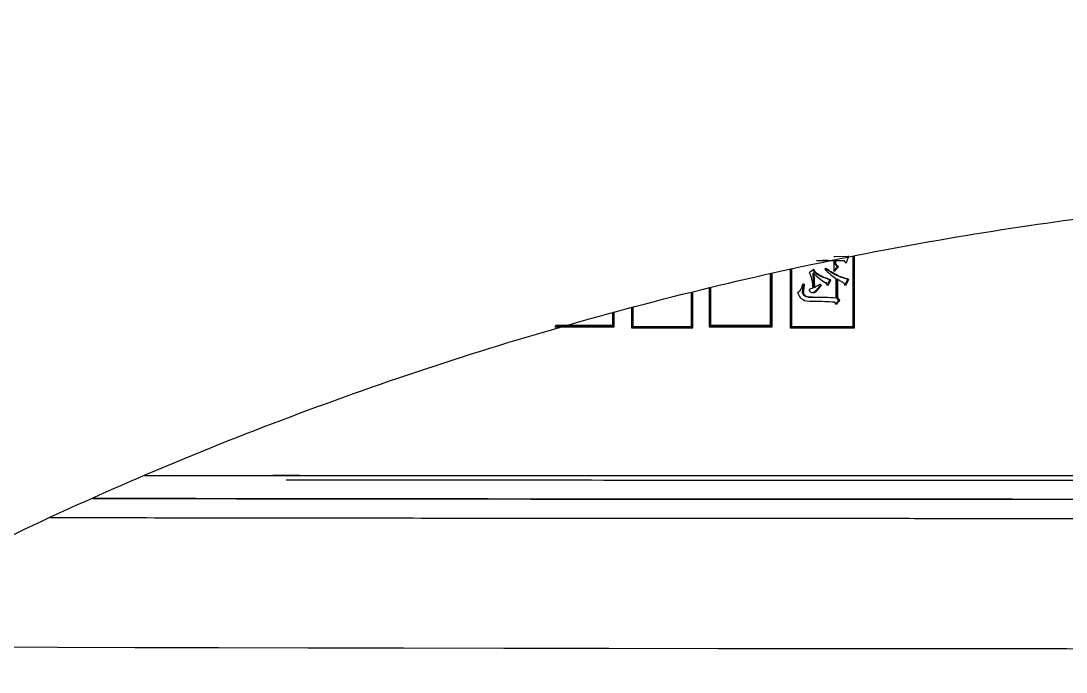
# Model space of a CAD drawing. Header units: millimetres. Extents: x 2063 to 4500, y 825 to 2548.
# Drawn here: x 3150.23 to 3194.12, y 1477.04 to 1504.38 of the extents above; entities that cross this region are included whole.
import ezdxf

# ---------------------------------------------------------------- set-up
doc = ezdxf.new("R2010")
doc.units = ezdxf.units.MM

msp = doc.modelspace()

# ---------------------------------------------------------------- linework, layer by layer
at = {"color": 7, "linetype": 'Continuous', "lineweight": 25}
for p, q in [((3184.404, 1494.478), (3184.365, 1494.478)), ((3184.95, 1494.488), (3184.41, 1494.477)), ((3184.989, 1494.488), (3184.95, 1494.488)), ((3185.173, 1491.541), (3185.173, 1494.488)), ((3185.215, 1491.491), (3185.215, 1494.497)), ((3185.234, 1491.491), (3185.234, 1494.501)), ((3182.538, 1493.932), (3182.538, 1491.491)), ((3182.579, 1493.94), (3182.579, 1491.541)), ((3182.6, 1491.541), (3182.6, 1493.945)), ((3183.504, 1493.926), (3183.334, 1493.807)), ((3183.544, 1493.926), (3183.504, 1493.926)), ((3183.631, 1494.322), (3184.095, 1494.326)), ((3184.115, 1494.326), (3183.883, 1494.324)), ((3183.903, 1494.324), (3184.135, 1494.326)), ((3183.988, 1493.958), (3184.015, 1493.98)), ((3184.015, 1493.98), (3184.054, 1493.98)), ((3184.028, 1493.958), (3184.054, 1493.98)), ((3184.365, 1494.326), (3184.365, 1493.872)), ((3184.365, 1493.872), (3184.518, 1494.056)), ((3184.41, 1494.326), (3184.779, 1494.326)), ((3184.41, 1494.185), (3184.41, 1494.326)), ((3184.449, 1494.326), (3184.41, 1494.326)), ((3184.518, 1494.056), (3184.41, 1494.185)), ((3184.449, 1494.185), (3184.41, 1494.185)), ((3184.449, 1494.185), (3184.449, 1494.326)), ((3184.449, 1494.326), (3184.818, 1494.326)), ((3184.557, 1494.056), (3184.518, 1494.056)), ((3184.779, 1494.326), (3184.86, 1494.218)), ((3184.899, 1494.218), (3184.86, 1494.218)), ((3181.708, 1491.591), (3181.708, 1493.756)), ((3181.748, 1491.541), (3181.748, 1493.765)), ((3181.77, 1491.541), (3181.77, 1493.769)), ((3183.522, 1493.169), (3183.504, 1493.785)), ((3183.544, 1493.785), (3183.504, 1493.785)), ((3183.562, 1493.169), (3183.544, 1493.785)), ((3184.086, 1493.288), (3184.203, 1493.504)), ((3184.243, 1493.504), (3184.203, 1493.504)), ((3184.404, 1493.872), (3184.365, 1493.872)), ((3184.446, 1493.569), (3184.446, 1492.747)), ((3184.491, 1492.757), (3184.491, 1493.547)), ((3184.53, 1492.757), (3184.53, 1493.547)), ((3184.833, 1493.288), (3184.95, 1493.526)), ((3184.989, 1493.526), (3184.95, 1493.526)), ((3179.133, 1493.159), (3179.133, 1491.541)), ((3179.173, 1493.169), (3179.173, 1491.591)), ((3179.196, 1491.591), (3179.196, 1493.175)), ((3183.057, 1493.331), (3183.093, 1493.331)), ((3183.098, 1493.331), (3183.057, 1493.331)), ((3183.093, 1493.331), (3183.134, 1493.331)), ((3183.098, 1493.331), (3183.134, 1493.331)), ((3183.781, 1493.309), (3183.522, 1493.169)), ((3183.781, 1493.309), (3183.799, 1493.277)), ((3183.822, 1493.309), (3183.781, 1493.309)), ((3183.799, 1493.277), (3183.84, 1493.277)), ((3183.822, 1493.309), (3183.84, 1493.277)), ((3184.032, 1493.385), (3184.086, 1493.288)), ((3184.072, 1493.385), (3184.032, 1493.385)), ((3184.126, 1493.288), (3184.086, 1493.288)), ((3184.779, 1493.385), (3184.833, 1493.288)), ((3184.872, 1493.288), (3184.833, 1493.288)), ((3178.378, 1492.966), (3178.378, 1491.541)), ((3178.418, 1491.491), (3178.418, 1492.976)), ((3178.442, 1491.491), (3178.442, 1492.982)), ((3183.383, 1493.001), (3183.387, 1493.001)), ((3184.383, 1492.584), (3184.446, 1492.487)), ((3184.446, 1492.487), (3184.581, 1492.649)), ((3184.53, 1492.757), (3184.491, 1492.757)), ((3184.581, 1492.649), (3184.491, 1492.757)), ((3184.62, 1492.649), (3184.581, 1492.649)), ((3175.869, 1492.324), (3175.869, 1491.491)), ((3175.908, 1491.541), (3175.908, 1492.334)), ((3175.934, 1491.541), (3175.934, 1492.34)), ((3184.485, 1492.487), (3184.446, 1492.487)), ((3175.081, 1491.591), (3175.081, 1492.122)), ((3175.119, 1491.541), (3175.119, 1492.132)), ((3175.145, 1491.541), (3175.145, 1492.138)), ((3172.672, 1491.541), (3172.644, 1491.541)), ((3172.672, 1491.541), (3175.094, 1491.541)), ((3172.71, 1491.591), (3172.682, 1491.591)), ((3175.119, 1491.541), (3175.145, 1491.541)), ((3175.895, 1491.491), (3175.869, 1491.491)), ((3175.895, 1491.491), (3178.442, 1491.491)), ((3175.908, 1491.541), (3175.934, 1491.541)), ((3178.442, 1491.491), (3178.418, 1491.491)), ((3179.157, 1491.541), (3179.133, 1491.541)), ((3179.157, 1491.541), (3181.77, 1491.541)), ((3179.196, 1491.591), (3179.173, 1491.591)), ((3181.748, 1491.541), (3181.77, 1491.541)), ((3182.56, 1491.491), (3182.538, 1491.491)), ((3182.56, 1491.491), (3185.234, 1491.491)), ((3182.6, 1491.541), (3182.579, 1491.541)), ((3185.215, 1491.491), (3185.234, 1491.491)), ((3161.937, 1485.292), (3160.805, 1485.292))]:
    msp.add_line(p, q, dxfattribs=at)
at = {"color": 7, "linetype": 'Continuous', "lineweight": 25, "flags": 128}
msp.add_lwpolyline([(3235.483, 1478.014), (3230.403, 1478.012), (3225.252, 1478.01), (3220.052, 1478.009), (3214.828, 1478.008), (3209.601, 1478.009), (3204.397, 1478.01), (3199.238, 1478.011), (3194.148, 1478.014), (3189.149, 1478.017), (3184.264, 1478.021), (3179.515, 1478.026), (3174.923, 1478.031), (3170.509, 1478.037), (3166.292, 1478.044), (3162.292, 1478.051), (3158.527, 1478.059), (3155.013, 1478.067), (3151.767, 1478.076), (3148.802, 1478.085)], dxfattribs=at)
at = {"color": 7, "linetype": 'Continuous', "lineweight": 25}
for points, knots in [([(3214.929, 1517.398), (3212.368, 1517.373), (3208.788, 1517.338), (3203.519, 1517.059), (3199.054, 1516.724), (3193.738, 1516.158), (3188.169, 1515.385), (3182.356, 1514.375), (3176.384, 1513.119), (3170.308, 1511.608), (3164.17, 1509.837), (3158.005, 1507.803), (3151.842, 1505.504), (3145.705, 1502.939), (3139.617, 1500.108), (3133.597, 1497.014), (3127.664, 1493.66), (3121.835, 1490.048), (3116.125, 1486.182), (3110.55, 1482.068), (3105.123, 1477.711), (3099.857, 1473.116), (3094.766, 1468.292), (3089.861, 1463.244), (3085.154, 1457.981), (3080.656, 1452.511), (3076.378, 1446.843), (3072.329, 1440.986), (3068.52, 1434.949), (3064.958, 1428.743), (3061.653, 1422.379), (3058.612, 1415.866), (3055.843, 1409.217), (3053.352, 1402.443), (3051.147, 1395.555), (3049.232, 1388.566), (3047.614, 1381.489), (3046.296, 1374.335), (3045.283, 1367.118), (3044.579, 1359.851), (3044.186, 1352.547), (3044.107, 1345.219), (3044.344, 1337.881), (3044.898, 1330.546), (3045.77, 1323.228), (3046.96, 1315.941), (3048.469, 1308.699), (3050.294, 1301.514), (3052.434, 1294.401), (3054.888, 1287.374), (3057.653, 1280.445), (3060.725, 1273.629), (3064.103, 1266.938), (3067.78, 1260.386), (3071.754, 1253.986), (3076.019, 1247.751), (3080.57, 1241.693), (3085.402, 1235.824), (3090.509, 1230.158), (3095.886, 1224.705), (3101.332, 1219.658), (3106.806, 1215.006), (3112.264, 1210.736), (3117.889, 1206.694), (3123.67, 1202.885), (3129.598, 1199.317), (3135.66, 1195.995), (3141.846, 1192.925), (3148.143, 1190.112), (3154.536, 1187.56), (3161.011, 1185.274), (3167.549, 1183.257), (3174.124, 1181.515), (3180.697, 1180.05), (3187.191, 1178.868), (3193.48, 1177.971), (3199.004, 1177.388), (3203.887, 1177.02), (3208.711, 1176.78), (3214.685, 1176.663), (3220.202, 1176.774), (3225.471, 1177.045), (3229.936, 1177.383), (3235.252, 1177.948), (3240.821, 1178.721), (3246.634, 1179.731), (3252.605, 1180.987), (3258.681, 1182.498), (3264.819, 1184.269), (3270.985, 1186.303), (3277.148, 1188.602), (3283.285, 1191.168), (3289.373, 1193.998), (3295.393, 1197.092), (3301.325, 1200.446), (3307.155, 1204.059), (3312.864, 1207.924), (3318.44, 1212.038), (3323.867, 1216.396), (3329.133, 1220.99), (3334.224, 1225.814), (3339.129, 1230.862), (3343.836, 1236.125), (3348.334, 1241.595), (3352.612, 1247.263), (3356.661, 1253.12), (3360.47, 1259.157), (3364.032, 1265.363), (3367.337, 1271.728), (3370.38, 1278.24), (3373.141, 1284.891), (3375.479, 1291.173), (3376.757, 1295.278), (3377.32, 1297.087)], [0, 0, 0, 0, 0.0102074, 0.014274, 0.021037, 0.0280561, 0.0355867, 0.0434511, 0.0515783, 0.0599113, 0.0684099, 0.0770439, 0.085791, 0.0946336, 0.1035582, 0.112554, 0.1216124, 0.1307262, 0.1398897, 0.1490979, 0.1583469, 0.1676331, 0.1769537, 0.1863062, 0.1956884, 0.2050985, 0.2145348, 0.2239961, 0.233481, 0.2429885, 0.2525178, 0.262068, 0.2716385, 0.2812287, 0.2908382, 0.3004664, 0.3101132, 0.3197782, 0.3294613, 0.3391624, 0.3488814, 0.3586183, 0.3683733, 0.3781464, 0.387938, 0.3977483, 0.4075776, 0.4174265, 0.4272956, 0.4371854, 0.4470968, 0.4570307, 0.4669882, 0.4769704, 0.486979, 0.4970156, 0.5070822, 0.5171812, 0.5273154, 0.5374882, 0.5477037, 0.5569145, 0.5661226, 0.5753266, 0.5845258, 0.5937191, 0.6029052, 0.6120821, 0.6212471, 0.6303962, 0.6395236, 0.6486197, 0.6576679, 0.6666375, 0.6754633, 0.6839789, 0.6919633, 0.6976055, 0.7035012, 0.7112199, 0.7214273, 0.7254939, 0.7322569, 0.739276, 0.7468066, 0.754671, 0.7627982, 0.7711312, 0.7796298, 0.7882638, 0.7970109, 0.8058535, 0.8147781, 0.8237739, 0.8328323, 0.8419461, 0.8511096, 0.8603178, 0.8695668, 0.878853, 0.8881736, 0.8975261, 0.9069083, 0.9163184, 0.9257547, 0.935216, 0.9447009, 0.9542084, 0.9637377, 0.9732879, 0.9828584, 0.9924486, 1, 1, 1, 1]), ([(3070.198, 1389.126), (3070.499, 1390.188), (3071.435, 1393.492), (3073.342, 1398.944), (3075.901, 1405.471), (3078.785, 1411.883), (3081.971, 1418.171), (3085.459, 1424.319), (3089.243, 1430.315), (3093.32, 1436.144), (3097.683, 1441.793), (3102.327, 1447.249), (3107.246, 1452.498), (3112.255, 1457.355), (3117.31, 1461.826), (3122.368, 1465.925), (3127.596, 1469.798), (3132.984, 1473.44), (3138.52, 1476.843), (3144.192, 1480.001), (3149.989, 1482.909), (3155.897, 1485.559), (3161.901, 1487.948), (3167.983, 1490.071), (3174.123, 1491.923), (3180.29, 1493.501), (3186.434, 1494.8), (3192.443, 1495.812), (3198.01, 1496.523), (3202.856, 1496.969), (3207.325, 1497.246), (3211.23, 1497.384), (3213.829, 1497.394), (3214.878, 1497.398)], [0, 0, 0, 0, 0.017078, 0.053144, 0.089298, 0.125545, 0.161888, 0.198335, 0.23489, 0.271563, 0.308361, 0.345297, 0.382382, 0.419634, 0.453214, 0.486783, 0.520336, 0.55387, 0.58738, 0.62086, 0.654303, 0.687696, 0.721023, 0.754256, 0.787351, 0.820228, 0.85273, 0.884498, 0.914491, 0.939551, 0.959781, 0.98378, 1, 1, 1, 1]), ([(3184.899, 1494.218), (3184.91, 1494.25), (3184.93, 1494.31), (3184.96, 1494.401), (3184.979, 1494.459), (3184.989, 1494.488)], [0, 0, 0, 0, 0.35122, 0.67561, 1, 1, 1, 1]), ([(3184.203, 1493.504), (3184.075, 1493.55), (3183.849, 1493.631), (3183.61, 1493.76), (3183.515, 1493.878), (3183.506, 1493.916), (3183.504, 1493.926)], [0, 0, 0, 0, 0.4941647, 0.8691614, 0.966217, 1, 1, 1, 1]), ([(3184.243, 1493.504), (3184.114, 1493.549), (3183.917, 1493.618), (3183.706, 1493.737), (3183.589, 1493.824), (3183.56, 1493.892), (3183.544, 1493.926)], [0, 0, 0, 0, 0.493279, 0.7531, 0.87522, 1, 1, 1, 1]), ([(3183.631, 1494.322), (3183.686, 1494.322), (3183.774, 1494.323), (3183.873, 1494.324), (3183.923, 1494.325), (3183.965, 1494.325), (3184.027, 1494.326), (3184.085, 1494.326), (3184.115, 1494.326)], [0, 0, 0, 0, 0.346989, 0.56406, 0.627993, 0.665176, 0.826013, 1, 1, 1, 1]), ([(3183.988, 1493.958), (3184.065, 1493.88), (3184.207, 1493.735), (3184.371, 1493.621), (3184.446, 1493.569)], [0, 0, 0, 0, 0.541449, 1, 1, 1, 1]), ([(3184.95, 1493.526), (3184.785, 1493.576), (3184.451, 1493.676), (3184.161, 1493.878), (3184.015, 1493.98)], [0, 0, 0, 0, 0.496751, 1, 1, 1, 1]), ([(3184.989, 1493.526), (3184.804, 1493.583), (3184.471, 1493.685), (3184.183, 1493.889), (3184.055, 1493.98)], [0, 0, 0, 0, 0.55646, 1, 1, 1, 1]), ([(3184.095, 1494.326), (3184.146, 1494.326), (3184.235, 1494.326), (3184.325, 1494.326), (3184.365, 1494.326)], [0, 0, 0, 0, 0.56, 1, 1, 1, 1]), ([(3184.115, 1494.326), (3184.153, 1494.326), (3184.226, 1494.326), (3184.319, 1494.326), (3184.365, 1494.326)], [0, 0, 0, 0, 0.510364, 1, 1, 1, 1]), ([(3184.404, 1493.872), (3184.425, 1493.897), (3184.461, 1493.94), (3184.512, 1494.001), (3184.542, 1494.037), (3184.557, 1494.056)], [0, 0, 0, 0, 0.407433, 0.703717, 1, 1, 1, 1]), ([(3184.557, 1494.056), (3184.547, 1494.068), (3184.526, 1494.093), (3184.49, 1494.136), (3184.464, 1494.167), (3184.449, 1494.185)], [0, 0, 0, 0, 0.288603, 0.577204, 1, 1, 1, 1]), ([(3183.334, 1493.807), (3183.359, 1493.758), (3183.41, 1493.661), (3183.45, 1493.437), (3183.472, 1493.27), (3183.486, 1493.158)], [0, 0, 0, 0, 0.246103, 0.496572, 1, 1, 1, 1]), ([(3183.504, 1493.785), (3183.587, 1493.709), (3183.752, 1493.558), (3183.939, 1493.443), (3184.032, 1493.385)], [0, 0, 0, 0, 0.502347, 1, 1, 1, 1]), ([(3184.126, 1493.288), (3184.142, 1493.317), (3184.169, 1493.367), (3184.208, 1493.439), (3184.231, 1493.482), (3184.243, 1493.504)], [0, 0, 0, 0, 0.402508, 0.701255, 1, 1, 1, 1]), ([(3184.491, 1493.547), (3184.543, 1493.519), (3184.64, 1493.467), (3184.735, 1493.411), (3184.779, 1493.385)], [0, 0, 0, 0, 0.532976, 1, 1, 1, 1]), ([(3184.872, 1493.288), (3184.887, 1493.317), (3184.914, 1493.372), (3184.953, 1493.451), (3184.977, 1493.501), (3184.989, 1493.526)], [0, 0, 0, 0, 0.374291, 0.687145, 1, 1, 1, 1]), ([(3183.057, 1493.331), (3183.036, 1493.259), (3183.005, 1493.152), (3182.936, 1493.045), (3182.887, 1492.996), (3182.858, 1492.981), (3182.843, 1492.974)], [0, 0, 0, 0, 0.509381, 0.758484, 0.880594, 1, 1, 1, 1]), ([(3184.446, 1492.747), (3184.152, 1492.761), (3183.747, 1492.781), (3183.301, 1492.759), (3183.141, 1492.822), (3183.085, 1492.877), (3183.057, 1492.932), (3183.053, 1492.998), (3183.071, 1493.13), (3183.083, 1493.242), (3183.093, 1493.331)], [0, 0, 0, 0, 0.489233, 0.672718, 0.735367, 0.76608, 0.796242, 0.828596, 0.864188, 1, 1, 1, 1]), ([(3183.47, 1492.776), (3183.454, 1492.777), (3183.382, 1492.781), (3183.283, 1492.779), (3183.185, 1492.823), (3183.133, 1492.866), (3183.103, 1492.919), (3183.091, 1492.994), (3183.116, 1493.131), (3183.127, 1493.25), (3183.134, 1493.331)], [0, 0, 0, 0, 0.059261, 0.277391, 0.368105, 0.4594, 0.520103, 0.580915, 0.717891, 1, 1, 1, 1]), ([(3183.486, 1493.158), (3183.454, 1493.15), (3183.406, 1493.137), (3183.353, 1493.12), (3183.335, 1493.104), (3183.33, 1493.098), (3183.328, 1493.092), (3183.327, 1493.087), (3183.327, 1493.078), (3183.332, 1493.062), (3183.344, 1493.041), (3183.367, 1493.013), (3183.402, 1492.986), (3183.45, 1492.97), (3183.5, 1492.979), (3183.546, 1492.999), (3183.6, 1493.044), (3183.688, 1493.133), (3183.755, 1493.219), (3183.799, 1493.277)], [0, 0, 0, 0, 0.12083, 0.185578, 0.200463, 0.207293, 0.213836, 0.220353, 0.227161, 0.24221, 0.277123, 0.31159, 0.371541, 0.433275, 0.493638, 0.554959, 0.617623, 0.744187, 1, 1, 1, 1]), ([(3183.478, 1492.978), (3183.48, 1492.977), (3183.498, 1492.969), (3183.541, 1492.979), (3183.639, 1493.026), (3183.734, 1493.143), (3183.809, 1493.238), (3183.84, 1493.277)], [0, 0, 0, 0, 0.016217, 0.1216, 0.261121, 0.702097, 1, 1, 1, 1]), ([(3182.843, 1492.974), (3182.875, 1492.899), (3182.922, 1492.789), (3183.037, 1492.688), (3183.234, 1492.603), (3183.693, 1492.623), (3184.107, 1492.6), (3184.383, 1492.584)], [0, 0, 0, 0, 0.132026, 0.196101, 0.258534, 0.505562, 1, 1, 1, 1]), ([(3184.485, 1492.487), (3184.508, 1492.514), (3184.553, 1492.568), (3184.598, 1492.622), (3184.62, 1492.649)], [0, 0, 0, 0, 0.5000003, 1, 1, 1, 1]), ([(3184.62, 1492.649), (3184.61, 1492.662), (3184.59, 1492.686), (3184.56, 1492.722), (3184.54, 1492.746), (3184.53, 1492.757)], [0, 0, 0, 0, 0.346323, 0.673162, 1, 1, 1, 1]), ([(3172.644, 1491.541), (3172.89, 1491.541), (3173.38, 1491.541), (3174.204, 1491.541), (3174.787, 1491.541), (3175.119, 1491.541)], [0, 0, 0, 0, 0.300086, 0.600172, 1, 1, 1, 1]), ([(3172.682, 1491.591), (3172.927, 1491.591), (3173.418, 1491.591), (3174.217, 1491.591), (3174.774, 1491.591), (3175.081, 1491.591)], [0, 0, 0, 0, 0.309667, 0.619335, 1, 1, 1, 1]), ([(3175.081, 1491.591), (3174.888, 1491.591), (3174.493, 1491.591), (3173.7, 1491.591), (3173.106, 1491.591), (3172.71, 1491.591)], [0, 0, 0, 0, 0.241953, 0.494702, 1, 1, 1, 1]), ([(3175.869, 1491.491), (3176.122, 1491.491), (3176.627, 1491.491), (3177.476, 1491.491), (3178.076, 1491.491), (3178.418, 1491.491)], [0, 0, 0, 0, 0.300086, 0.600172, 1, 1, 1, 1]), ([(3178.378, 1491.541), (3178.121, 1491.541), (3177.607, 1491.541), (3176.783, 1491.541), (3176.219, 1491.541), (3175.908, 1491.541)], [0, 0, 0, 0, 0.309667, 0.619335, 1, 1, 1, 1]), ([(3178.378, 1491.541), (3178.179, 1491.541), (3177.771, 1491.541), (3176.954, 1491.541), (3176.342, 1491.541), (3175.934, 1491.541)], [0, 0, 0, 0, 0.242842, 0.495294, 1, 1, 1, 1]), ([(3179.133, 1491.541), (3179.393, 1491.541), (3179.912, 1491.541), (3180.783, 1491.541), (3181.397, 1491.541), (3181.748, 1491.541)], [0, 0, 0, 0, 0.300086, 0.600172, 1, 1, 1, 1]), ([(3179.173, 1491.591), (3179.433, 1491.591), (3179.952, 1491.591), (3180.796, 1491.591), (3181.384, 1491.591), (3181.708, 1491.591)], [0, 0, 0, 0, 0.309667, 0.619335, 1, 1, 1, 1]), ([(3181.708, 1491.591), (3181.502, 1491.591), (3181.084, 1491.591), (3180.245, 1491.591), (3179.616, 1491.591), (3179.196, 1491.591)], [0, 0, 0, 0, 0.243669, 0.4958456, 1, 1, 1, 1]), ([(3182.538, 1491.491), (3182.804, 1491.491), (3183.336, 1491.491), (3184.227, 1491.491), (3184.856, 1491.491), (3185.215, 1491.491)], [0, 0, 0, 0, 0.300086, 0.600172, 1, 1, 1, 1]), ([(3182.579, 1491.541), (3182.845, 1491.541), (3183.377, 1491.541), (3184.241, 1491.541), (3184.842, 1491.541), (3185.173, 1491.541)], [0, 0, 0, 0, 0.309667, 0.619335, 1, 1, 1, 1]), ([(3185.173, 1491.541), (3184.918, 1491.541), (3184.403, 1491.541), (3183.545, 1491.541), (3182.944, 1491.541), (3182.6, 1491.541)], [0, 0, 0, 0, 0.294871, 0.597185, 1, 1, 1, 1]), ([(3155.414, 1485.291), (3156.171, 1485.291), (3158.613, 1485.292), (3163.18, 1485.292), (3168.26, 1485.292), (3173.644, 1485.292), (3178.174, 1485.292), (3184.064, 1485.292), (3188.949, 1485.292), (3195.613, 1485.292), (3199.906, 1485.292), (3202.911, 1485.292)], [0, 0, 0, 0, 0.063071, 0.203688, 0.344307, 0.414547, 0.555165, 0.625405, 0.766021, 0.83626, 1, 1, 1, 1]), ([(3161.371, 1485.12), (3162.22, 1485.119), (3164.145, 1485.117), (3167.308, 1485.114), (3170.731, 1485.11), (3175.722, 1485.106), (3182.543, 1485.102), (3191.442, 1485.097), (3200.64, 1485.095), (3206.908, 1485.094), (3210.049, 1485.094)], [0, 0, 0, 0, 0.065248, 0.147896, 0.226473, 0.300978, 0.478059, 0.653103, 0.826109, 1, 1, 1, 1]), ([(3210.049, 1484.281), (3207.167, 1484.281), (3201.245, 1484.281), (3192.813, 1484.283), (3184.727, 1484.287), (3177.106, 1484.291), (3169.64, 1484.297), (3162.546, 1484.305), (3156.974, 1484.312), (3154.178, 1484.317), (3153.246, 1484.319)], [0, 0, 0, 0, 0.130518, 0.268168, 0.390099, 0.517129, 0.649259, 0.786491, 0.928825, 1, 1, 1, 1]), ([(3210.049, 1484.293), (3209.662, 1484.293), (3209.054, 1484.293), (3208.061, 1484.293), (3207.001, 1484.293), (3205.79, 1484.293), (3204.739, 1484.293), (3203.733, 1484.293), (3202.5, 1484.293), (3200.665, 1484.294), (3198.986, 1484.294), (3197.637, 1484.294), (3196.827, 1484.295), (3195.973, 1484.295), (3195.073, 1484.295), (3194.128, 1484.295), (3191.194, 1484.296), (3186.648, 1484.298), (3180.954, 1484.301), (3176.284, 1484.304), (3172.57, 1484.307), (3169.74, 1484.31), (3167.731, 1484.312), (3166.545, 1484.313), (3165.986, 1484.314), (3165.824, 1484.314), (3165.772, 1484.314), (3165.753, 1484.314), (3165.747, 1484.314), (3165.744, 1484.314), (3165.743, 1484.314), (3165.743, 1484.314), (3165.743, 1484.314), (3165.743, 1484.314), (3165.743, 1484.314), (3165.742, 1484.314), (3165.474, 1484.314), (3164.792, 1484.315), (3163.536, 1484.316), (3162.028, 1484.318), (3160.63, 1484.32), (3159.61, 1484.321), (3158.837, 1484.322), (3158.012, 1484.323), (3157.027, 1484.325), (3156.051, 1484.326), (3155.25, 1484.328), (3154.471, 1484.329), (3153.834, 1484.33), (3153.395, 1484.331), (3153.273, 1484.331)], [0, 0, 0, 0, 0.017551, 0.027477, 0.045011, 0.065616, 0.082476, 0.092885, 0.111431, 0.1388, 0.176932, 0.188699, 0.201204, 0.214447, 0.228429, 0.243149, 0.258608, 0.366138, 0.459728, 0.539372, 0.605068, 0.656812, 0.694601, 0.718435, 0.725118, 0.727151, 0.727909, 0.728155, 0.728247, 0.728284, 0.7283, 0.728307, 0.72831, 0.728311, 0.728312, 0.728312, 0.728312, 0.744024, 0.768439, 0.803217, 0.836029, 0.8561, 0.868601, 0.886365, 0.910565, 0.934954, 0.953683, 0.966991, 0.990806, 1, 1, 1, 1]), ([(3214.495, 1483.479), (3212.063, 1483.479), (3207.217, 1483.479), (3200.039, 1483.48), (3194.193, 1483.482), (3189.636, 1483.483), (3186.289, 1483.485), (3183.013, 1483.486), (3179.815, 1483.488), (3176.699, 1483.49), (3172.746, 1483.493), (3167.951, 1483.497), (3162.396, 1483.503), (3157.048, 1483.51), (3153.344, 1483.516), (3151.671, 1483.519), (3151.465, 1483.519)], [0, 0, 0, 0, 0.099314, 0.197878, 0.29569, 0.344327, 0.392776, 0.441037, 0.48911, 0.536996, 0.584693, 0.676006, 0.773113, 0.876014, 0.984707, 1, 1, 1, 1])]:
    msp.add_open_spline(points, degree=3, knots=knots, dxfattribs=at)

doc.saveas('drawing.dxf')
